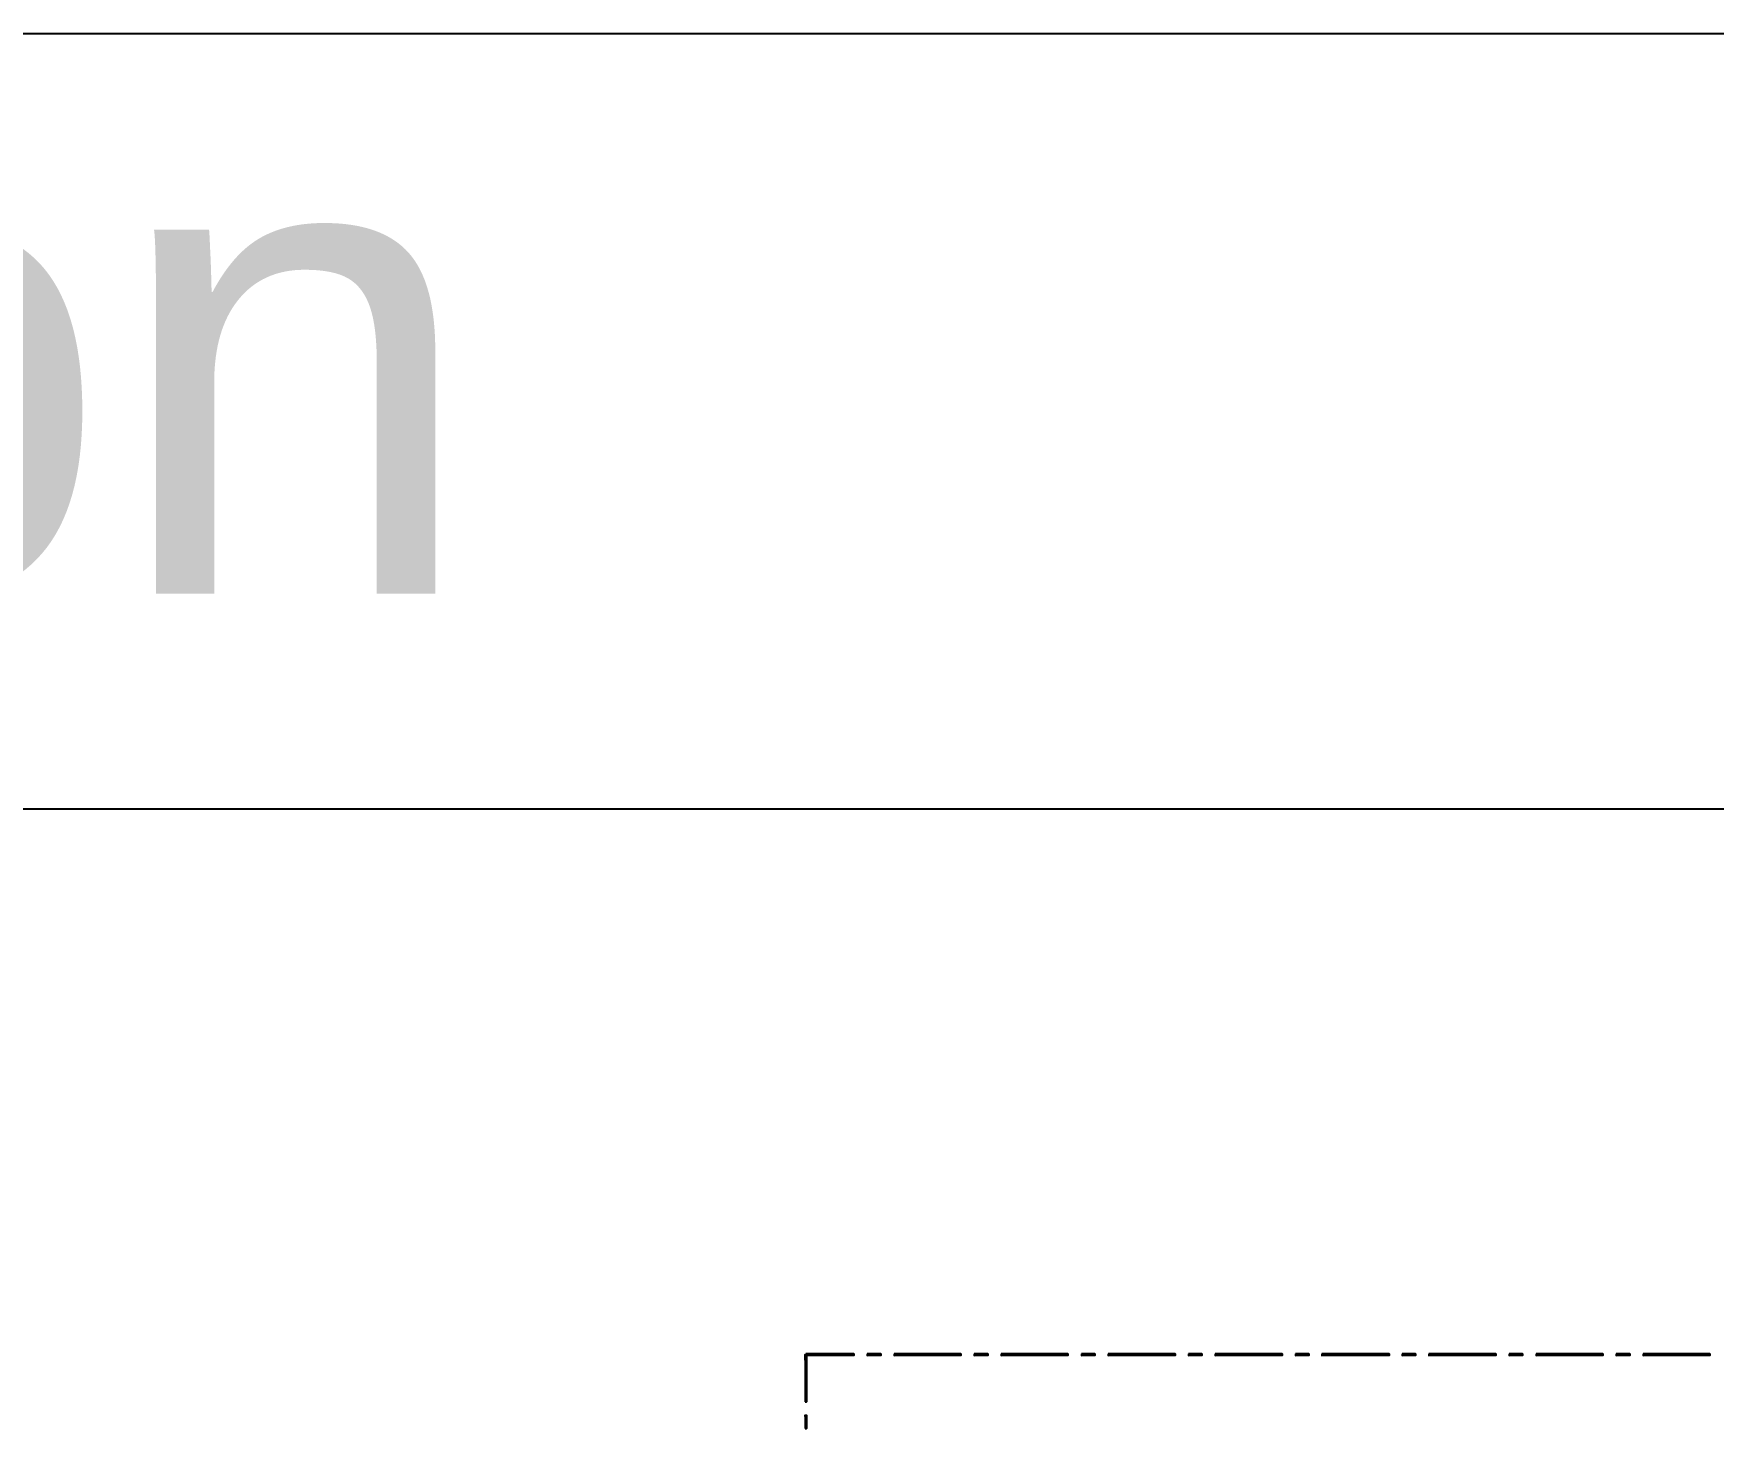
# Model space of a CAD drawing. Header units: feet. Extents: x 2272 to 4893, y 337 to 2916.
# Drawn here: x 4109.6 to 4499.5, y 2591.7 to 2915.5 of the extents above; entities that cross this region are included whole.
import ezdxf

# ---------------------------------------------------------------- set-up
doc = ezdxf.new("R2010")
doc.units = ezdxf.units.FT
doc.styles.get("Standard").update_dxf_attribs({"font": 'arial.ttf'})

msp = doc.modelspace()

# ---------------------------------------------------------------- hatches: boundary and pattern name
at = {"true_color": 0x999999, "transparency": 33554687}
h = msp.add_hatch(color=253, dxfattribs=at)
h.paths.add_polyline_path([(4288.637, 2597.94), (4288.996, 2597.94), (4288.637, 2608.875)])
h.paths.add_polyline_path([(4288.996, 2597.94), (4288.637, 2608.875), (4288.996, 2608.875)])
h = msp.add_hatch(color=253, dxfattribs=at)
h.paths.add_polyline_path([(4288.637, 2597.94), (4288.996, 2597.94), (4288.637, 2608.875)])
h.paths.add_polyline_path([(4288.996, 2597.94), (4288.637, 2608.875), (4288.996, 2608.875)])
h = msp.add_hatch(color=253, dxfattribs=at)
h.paths.add_polyline_path([(4288.8, 2609.038), (4288.8, 2608.646), (4299.996, 2609.038)])
h.paths.add_polyline_path([(4288.8, 2608.646), (4299.996, 2609.038), (4299.996, 2608.646)])
h = msp.add_hatch(color=253, dxfattribs=at)
h.paths.add_polyline_path([(4288.8, 2609.038), (4288.8, 2608.646), (4299.996, 2609.038)])
h.paths.add_polyline_path([(4288.8, 2608.646), (4299.996, 2609.038), (4299.996, 2608.646)])
h = msp.add_hatch(color=253, dxfattribs=at)
h.paths.add_polyline_path([(4303.097, 2609.038), (4303.097, 2608.646), (4306.198, 2609.038)])
h.paths.add_polyline_path([(4303.097, 2608.646), (4306.198, 2609.038), (4306.198, 2608.646)])
h = msp.add_hatch(color=253, dxfattribs=at)
h.paths.add_polyline_path([(4303.097, 2609.038), (4303.097, 2608.646), (4306.198, 2609.038)])
h.paths.add_polyline_path([(4303.097, 2608.646), (4306.198, 2609.038), (4306.198, 2608.646)])
h = msp.add_hatch(color=253, dxfattribs=at)
h.paths.add_polyline_path([(4309.364, 2609.038), (4309.364, 2608.646), (4324.836, 2609.038)])
h.paths.add_polyline_path([(4309.364, 2608.646), (4324.836, 2609.038), (4324.836, 2608.646)])
h = msp.add_hatch(color=253, dxfattribs=at)
h.paths.add_polyline_path([(4309.364, 2609.038), (4309.364, 2608.646), (4324.836, 2609.038)])
h.paths.add_polyline_path([(4309.364, 2608.646), (4324.836, 2609.038), (4324.836, 2608.646)])
h = msp.add_hatch(color=253, dxfattribs=at)
h.paths.add_polyline_path([(4327.904, 2609.038), (4327.904, 2608.646), (4331.103, 2609.038)])
h.paths.add_polyline_path([(4327.904, 2608.646), (4331.103, 2609.038), (4331.103, 2608.646)])
h = msp.add_hatch(color=253, dxfattribs=at)
h.paths.add_polyline_path([(4327.904, 2609.038), (4327.904, 2608.646), (4331.103, 2609.038)])
h.paths.add_polyline_path([(4327.904, 2608.646), (4331.103, 2609.038), (4331.103, 2608.646)])
h = msp.add_hatch(color=253, dxfattribs=at)
h.paths.add_polyline_path([(4334.171, 2609.038), (4334.171, 2608.646), (4349.643, 2609.038)])
h.paths.add_polyline_path([(4334.171, 2608.646), (4349.643, 2609.038), (4349.643, 2608.646)])
h = msp.add_hatch(color=253, dxfattribs=at)
h.paths.add_polyline_path([(4334.171, 2609.038), (4334.171, 2608.646), (4349.643, 2609.038)])
h.paths.add_polyline_path([(4334.171, 2608.646), (4349.643, 2609.038), (4349.643, 2608.646)])
h = msp.add_hatch(color=253, dxfattribs=at)
h.paths.add_polyline_path([(4352.809, 2609.038), (4352.809, 2608.646), (4355.91, 2609.038)])
h.paths.add_polyline_path([(4352.809, 2608.646), (4355.91, 2609.038), (4355.91, 2608.646)])
h = msp.add_hatch(color=253, dxfattribs=at)
h.paths.add_polyline_path([(4352.809, 2609.038), (4352.809, 2608.646), (4355.91, 2609.038)])
h.paths.add_polyline_path([(4352.809, 2608.646), (4355.91, 2609.038), (4355.91, 2608.646)])
h = msp.add_hatch(color=253, dxfattribs=at)
h.paths.add_polyline_path([(4359.011, 2609.038), (4359.011, 2608.646), (4374.548, 2609.038)])
h.paths.add_polyline_path([(4359.011, 2608.646), (4374.548, 2609.038), (4374.548, 2608.646)])
h = msp.add_hatch(color=253, dxfattribs=at)
h.paths.add_polyline_path([(4359.011, 2609.038), (4359.011, 2608.646), (4374.548, 2609.038)])
h.paths.add_polyline_path([(4359.011, 2608.646), (4374.548, 2609.038), (4374.548, 2608.646)])
h = msp.add_hatch(color=253, dxfattribs=at)
h.paths.add_polyline_path([(4377.649, 2609.038), (4377.649, 2608.646), (4380.717, 2609.038)])
h.paths.add_polyline_path([(4377.649, 2608.646), (4380.717, 2609.038), (4380.717, 2608.646)])
h = msp.add_hatch(color=253, dxfattribs=at)
h.paths.add_polyline_path([(4377.649, 2609.038), (4377.649, 2608.646), (4380.717, 2609.038)])
h.paths.add_polyline_path([(4377.649, 2608.646), (4380.717, 2609.038), (4380.717, 2608.646)])
h = msp.add_hatch(color=253, dxfattribs=at)
h.paths.add_polyline_path([(4383.818, 2609.038), (4383.818, 2608.646), (4399.355, 2609.038)])
h.paths.add_polyline_path([(4383.818, 2608.646), (4399.355, 2609.038), (4399.355, 2608.646)])
h = msp.add_hatch(color=253, dxfattribs=at)
h.paths.add_polyline_path([(4383.818, 2609.038), (4383.818, 2608.646), (4399.355, 2609.038)])
h.paths.add_polyline_path([(4383.818, 2608.646), (4399.355, 2609.038), (4399.355, 2608.646)])
h = msp.add_hatch(color=253, dxfattribs=at)
h.paths.add_polyline_path([(4402.456, 2609.038), (4402.456, 2608.646), (4405.557, 2609.038)])
h.paths.add_polyline_path([(4402.456, 2608.646), (4405.557, 2609.038), (4405.557, 2608.646)])
h = msp.add_hatch(color=253, dxfattribs=at)
h.paths.add_polyline_path([(4402.456, 2609.038), (4402.456, 2608.646), (4405.557, 2609.038)])
h.paths.add_polyline_path([(4402.456, 2608.646), (4405.557, 2609.038), (4405.557, 2608.646)])
h = msp.add_hatch(color=253, dxfattribs=at)
h.paths.add_polyline_path([(4408.625, 2609.038), (4408.625, 2608.646), (4424.195, 2609.038)])
h.paths.add_polyline_path([(4408.625, 2608.646), (4424.195, 2609.038), (4424.195, 2608.646)])
h = msp.add_hatch(color=253, dxfattribs=at)
h.paths.add_polyline_path([(4408.625, 2609.038), (4408.625, 2608.646), (4424.195, 2609.038)])
h.paths.add_polyline_path([(4408.625, 2608.646), (4424.195, 2609.038), (4424.195, 2608.646)])
h = msp.add_hatch(color=253, dxfattribs=at)
h.paths.add_polyline_path([(4427.263, 2609.038), (4427.263, 2608.646), (4430.364, 2609.038)])
h.paths.add_polyline_path([(4427.263, 2608.646), (4430.364, 2609.038), (4430.364, 2608.646)])
h = msp.add_hatch(color=253, dxfattribs=at)
h.paths.add_polyline_path([(4427.263, 2609.038), (4427.263, 2608.646), (4430.364, 2609.038)])
h.paths.add_polyline_path([(4427.263, 2608.646), (4430.364, 2609.038), (4430.364, 2608.646)])
h = msp.add_hatch(color=253, dxfattribs=at)
h.paths.add_polyline_path([(4433.465, 2609.038), (4433.465, 2608.646), (4449.002, 2609.038)])
h.paths.add_polyline_path([(4433.465, 2608.646), (4449.002, 2609.038), (4449.002, 2608.646)])
h = msp.add_hatch(color=253, dxfattribs=at)
h.paths.add_polyline_path([(4433.465, 2609.038), (4433.465, 2608.646), (4449.002, 2609.038)])
h.paths.add_polyline_path([(4433.465, 2608.646), (4449.002, 2609.038), (4449.002, 2608.646)])
h = msp.add_hatch(color=253, dxfattribs=at)
h.paths.add_polyline_path([(4452.103, 2609.038), (4452.103, 2608.646), (4455.171, 2609.038)])
h.paths.add_polyline_path([(4452.103, 2608.646), (4455.171, 2609.038), (4455.171, 2608.646)])
h = msp.add_hatch(color=253, dxfattribs=at)
h.paths.add_polyline_path([(4452.103, 2609.038), (4452.103, 2608.646), (4455.171, 2609.038)])
h.paths.add_polyline_path([(4452.103, 2608.646), (4455.171, 2609.038), (4455.171, 2608.646)])
h = msp.add_hatch(color=253, dxfattribs=at)
h.paths.add_polyline_path([(4458.37, 2609.038), (4458.37, 2608.646), (4473.809, 2609.038)])
h.paths.add_polyline_path([(4458.37, 2608.646), (4473.809, 2609.038), (4473.809, 2608.646)])
h = msp.add_hatch(color=253, dxfattribs=at)
h.paths.add_polyline_path([(4458.37, 2609.038), (4458.37, 2608.646), (4473.809, 2609.038)])
h.paths.add_polyline_path([(4458.37, 2608.646), (4473.809, 2609.038), (4473.809, 2608.646)])
h = msp.add_hatch(color=253, dxfattribs=at)
h.paths.add_polyline_path([(4476.91, 2609.038), (4476.91, 2608.646), (4480.076, 2609.038)])
h.paths.add_polyline_path([(4476.91, 2608.646), (4480.076, 2609.038), (4480.076, 2608.646)])
h = msp.add_hatch(color=253, dxfattribs=at)
h.paths.add_polyline_path([(4476.91, 2609.038), (4476.91, 2608.646), (4480.076, 2609.038)])
h.paths.add_polyline_path([(4476.91, 2608.646), (4480.076, 2609.038), (4480.076, 2608.646)])
h = msp.add_hatch(color=253, dxfattribs=at)
h.paths.add_polyline_path([(4483.177, 2609.038), (4483.177, 2608.646), (4498.649, 2609.038)])
h.paths.add_polyline_path([(4483.177, 2608.646), (4498.649, 2609.038), (4498.649, 2608.646)])
h = msp.add_hatch(color=253, dxfattribs=at)
h.paths.add_polyline_path([(4483.177, 2609.038), (4483.177, 2608.646), (4498.649, 2609.038)])
h.paths.add_polyline_path([(4483.177, 2608.646), (4498.649, 2609.038), (4498.649, 2608.646)])
h = msp.add_hatch(color=253, dxfattribs=at)
h.paths.add_polyline_path([(4288.637, 2591.738), (4288.996, 2591.738), (4288.637, 2594.839)])
h.paths.add_polyline_path([(4288.996, 2591.738), (4288.637, 2594.839), (4288.996, 2594.839)])
h = msp.add_hatch(color=253, dxfattribs=at)
h.paths.add_polyline_path([(4288.637, 2591.738), (4288.996, 2591.738), (4288.637, 2594.839)])
h.paths.add_polyline_path([(4288.996, 2591.738), (4288.637, 2594.839), (4288.996, 2594.839)])

# ---------------------------------------------------------------- linework, layer by layer
for p, q in [((3269.716, 2915.521), (4892.649, 2915.521)), ((4892.649, 2735.521), (2720.204, 2735.521))]:
    msp.add_line(p, q)
at = {"color": 253, "linetype": 'Continuous', "lineweight": -2, "true_color": 0x999999, "transparency": 33554687}
for points in [[(4288.637, 2597.94), (4288.996, 2597.94), (4288.637, 2608.875)], [(4288.996, 2597.94), (4288.637, 2608.875), (4288.996, 2608.875)], [(4288.637, 2597.94), (4288.996, 2597.94), (4288.637, 2608.875)], [(4288.996, 2597.94), (4288.637, 2608.875), (4288.996, 2608.875)], [(4288.8, 2609.038), (4288.8, 2608.646), (4299.996, 2609.038)], [(4288.8, 2608.646), (4299.996, 2609.038), (4299.996, 2608.646)], [(4288.8, 2609.038), (4288.8, 2608.646), (4299.996, 2609.038)], [(4288.8, 2608.646), (4299.996, 2609.038), (4299.996, 2608.646)], [(4303.097, 2609.038), (4303.097, 2608.646), (4306.198, 2609.038)], [(4303.097, 2608.646), (4306.198, 2609.038), (4306.198, 2608.646)], [(4303.097, 2609.038), (4303.097, 2608.646), (4306.198, 2609.038)], [(4303.097, 2608.646), (4306.198, 2609.038), (4306.198, 2608.646)], [(4309.364, 2609.038), (4309.364, 2608.646), (4324.836, 2609.038)], [(4309.364, 2608.646), (4324.836, 2609.038), (4324.836, 2608.646)], [(4309.364, 2609.038), (4309.364, 2608.646), (4324.836, 2609.038)], [(4309.364, 2608.646), (4324.836, 2609.038), (4324.836, 2608.646)], [(4327.904, 2609.038), (4327.904, 2608.646), (4331.103, 2609.038)], [(4327.904, 2608.646), (4331.103, 2609.038), (4331.103, 2608.646)], [(4327.904, 2609.038), (4327.904, 2608.646), (4331.103, 2609.038)], [(4327.904, 2608.646), (4331.103, 2609.038), (4331.103, 2608.646)], [(4334.171, 2609.038), (4334.171, 2608.646), (4349.643, 2609.038)], [(4334.171, 2608.646), (4349.643, 2609.038), (4349.643, 2608.646)], [(4334.171, 2609.038), (4334.171, 2608.646), (4349.643, 2609.038)], [(4334.171, 2608.646), (4349.643, 2609.038), (4349.643, 2608.646)], [(4352.809, 2609.038), (4352.809, 2608.646), (4355.91, 2609.038)], [(4352.809, 2608.646), (4355.91, 2609.038), (4355.91, 2608.646)], [(4352.809, 2609.038), (4352.809, 2608.646), (4355.91, 2609.038)], [(4352.809, 2608.646), (4355.91, 2609.038), (4355.91, 2608.646)], [(4359.011, 2609.038), (4359.011, 2608.646), (4374.548, 2609.038)], [(4359.011, 2608.646), (4374.548, 2609.038), (4374.548, 2608.646)], [(4359.011, 2609.038), (4359.011, 2608.646), (4374.548, 2609.038)], [(4359.011, 2608.646), (4374.548, 2609.038), (4374.548, 2608.646)], [(4377.649, 2609.038), (4377.649, 2608.646), (4380.717, 2609.038)], [(4377.649, 2608.646), (4380.717, 2609.038), (4380.717, 2608.646)], [(4377.649, 2609.038), (4377.649, 2608.646), (4380.717, 2609.038)], [(4377.649, 2608.646), (4380.717, 2609.038), (4380.717, 2608.646)], [(4383.818, 2609.038), (4383.818, 2608.646), (4399.355, 2609.038)], [(4383.818, 2608.646), (4399.355, 2609.038), (4399.355, 2608.646)], [(4383.818, 2609.038), (4383.818, 2608.646), (4399.355, 2609.038)], [(4383.818, 2608.646), (4399.355, 2609.038), (4399.355, 2608.646)], [(4402.456, 2609.038), (4402.456, 2608.646), (4405.557, 2609.038)], [(4402.456, 2608.646), (4405.557, 2609.038), (4405.557, 2608.646)], [(4402.456, 2609.038), (4402.456, 2608.646), (4405.557, 2609.038)], [(4402.456, 2608.646), (4405.557, 2609.038), (4405.557, 2608.646)], [(4408.625, 2609.038), (4408.625, 2608.646), (4424.195, 2609.038)], [(4408.625, 2608.646), (4424.195, 2609.038), (4424.195, 2608.646)], [(4408.625, 2609.038), (4408.625, 2608.646), (4424.195, 2609.038)], [(4408.625, 2608.646), (4424.195, 2609.038), (4424.195, 2608.646)], [(4427.263, 2609.038), (4427.263, 2608.646), (4430.364, 2609.038)], [(4427.263, 2608.646), (4430.364, 2609.038), (4430.364, 2608.646)], [(4427.263, 2609.038), (4427.263, 2608.646), (4430.364, 2609.038)], [(4427.263, 2608.646), (4430.364, 2609.038), (4430.364, 2608.646)], [(4433.465, 2609.038), (4433.465, 2608.646), (4449.002, 2609.038)], [(4433.465, 2608.646), (4449.002, 2609.038), (4449.002, 2608.646)], [(4433.465, 2609.038), (4433.465, 2608.646), (4449.002, 2609.038)], [(4433.465, 2608.646), (4449.002, 2609.038), (4449.002, 2608.646)], [(4452.103, 2609.038), (4452.103, 2608.646), (4455.171, 2609.038)], [(4452.103, 2608.646), (4455.171, 2609.038), (4455.171, 2608.646)], [(4452.103, 2609.038), (4452.103, 2608.646), (4455.171, 2609.038)], [(4452.103, 2608.646), (4455.171, 2609.038), (4455.171, 2608.646)], [(4458.37, 2609.038), (4458.37, 2608.646), (4473.809, 2609.038)], [(4458.37, 2608.646), (4473.809, 2609.038), (4473.809, 2608.646)], [(4458.37, 2609.038), (4458.37, 2608.646), (4473.809, 2609.038)], [(4458.37, 2608.646), (4473.809, 2609.038), (4473.809, 2608.646)], [(4476.91, 2609.038), (4476.91, 2608.646), (4480.076, 2609.038)], [(4476.91, 2608.646), (4480.076, 2609.038), (4480.076, 2608.646)], [(4476.91, 2609.038), (4476.91, 2608.646), (4480.076, 2609.038)], [(4476.91, 2608.646), (4480.076, 2609.038), (4480.076, 2608.646)], [(4483.177, 2609.038), (4483.177, 2608.646), (4498.649, 2609.038)], [(4483.177, 2608.646), (4498.649, 2609.038), (4498.649, 2608.646)], [(4483.177, 2609.038), (4483.177, 2608.646), (4498.649, 2609.038)], [(4483.177, 2608.646), (4498.649, 2609.038), (4498.649, 2608.646)], [(4288.637, 2591.738), (4288.996, 2591.738), (4288.637, 2594.839)], [(4288.996, 2591.738), (4288.637, 2594.839), (4288.996, 2594.839)], [(4288.637, 2591.738), (4288.996, 2591.738), (4288.637, 2594.839)], [(4288.996, 2591.738), (4288.637, 2594.839), (4288.996, 2594.839)]]:
    msp.add_lwpolyline(points, close=True, dxfattribs=at)
msp.add_lwpolyline([(4288.637, 2608.875), (4288.996, 2608.875), (4288.996, 2608.875)], dxfattribs=at)
msp.add_lwpolyline([(4288.637, 2608.875), (4288.996, 2608.875), (4288.996, 2608.875)], dxfattribs=at)

# ---------------------------------------------------------------- texts
msp.add_text('Elevation', height=110).set_placement((3580.71, 2785.521))

doc.saveas('drawing.dxf')
